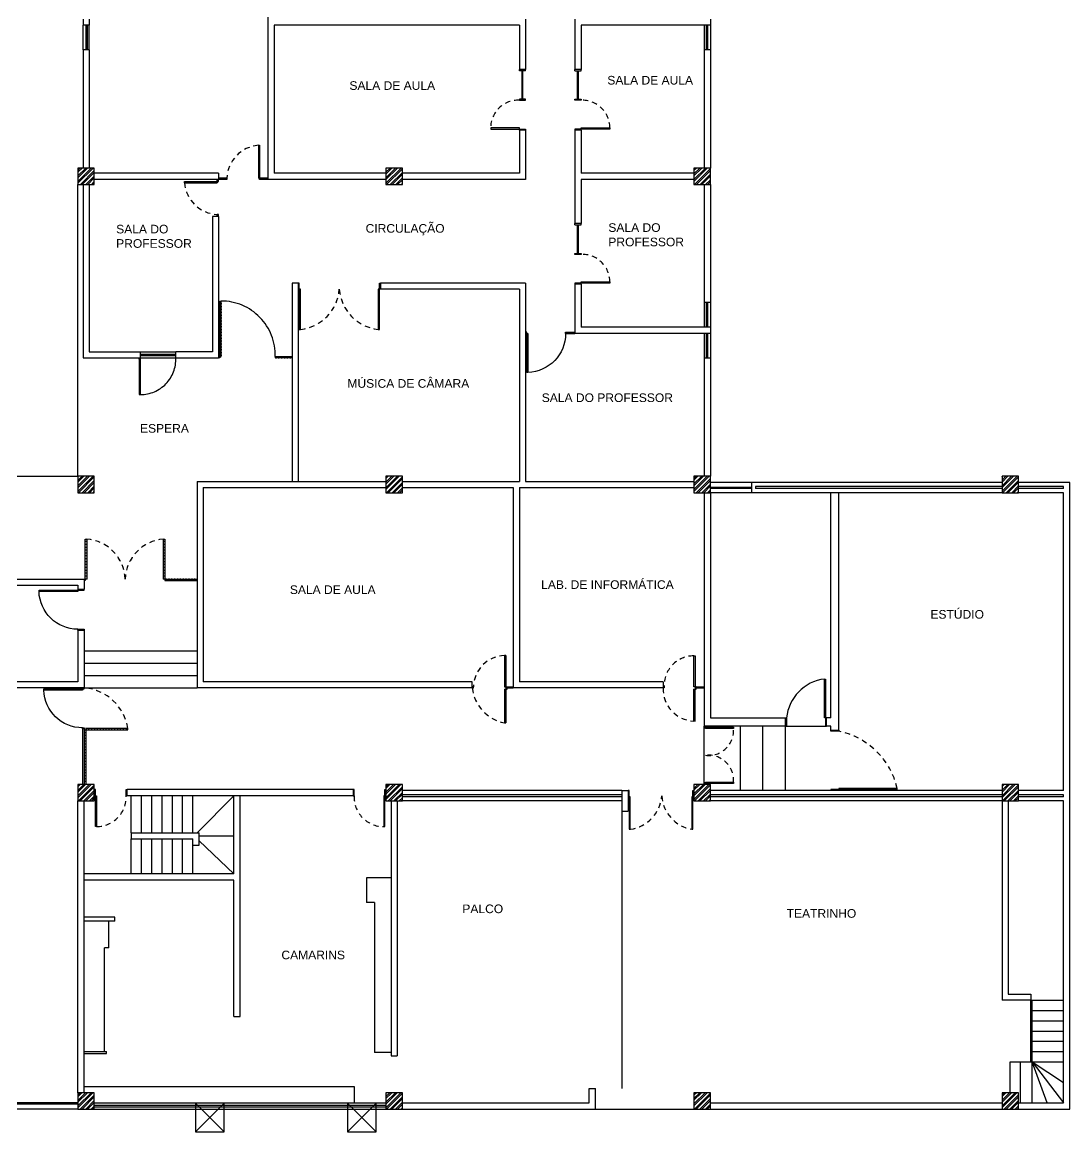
# Model space of a CAD drawing. Header units: millimetres. Extents: x 3165 to 3348, y 1853 to 2028.
# Drawn here: x 3282.9 to 3308.4, y 1913.12 to 1940.13 of the extents above; entities that cross this region are included whole.
import ezdxf

# ---------------------------------------------------------------- set-up
doc = ezdxf.new("R2010")
doc.units = ezdxf.units.MM
for name, pattern in [('ACAD_ISO04W100', [30, 24, -3, 0, -3]), ('DASHED', [19.05, 12.7, -6.35]), ('HIDDEN2', [4.7625, 3.175, -1.5875])]:
    doc.linetypes.add(name, pattern=pattern)
for name, color, linetype in [('Ar condicionado', 7, 'Continuous'), ('Bancada', 11, 'Continuous'), ('Divisória', 6, 'Continuous'), ('Em Vista', 7, 'Continuous'), ('Janela', 2, 'Continuous'), ('Linha de Piso', 7, 'Continuous'), ('Parede', 5, 'Continuous'), ('Pilar', 7, 'Continuous'), ('Porta', 2, 'Continuous'), ('Texto', 6, 'Continuous')]:
    doc.layers.add(name, color=color, linetype=linetype)
doc.styles.add('Arial', font='arial.ttf', dxfattribs={"height": 0.15})
pattern_1 = [(45, (582.78078, 645.80131), (-0.067351921, 0.067351921), []), (45, (582.82568, 645.80131), (-0.067351921, 0.067351921), [])]

# ---------------------------------------------------------------- blocks, each defined once
blk = doc.blocks.new('erh')
at = {"layer": 'Porta', "ltscale": 0.5}
for points in [[(2652.166, 1275.501), (2652.191, 1275.501), (2652.191, 1275.651), (2652.166, 1275.651)], [(2652.966, 1275.501), (2652.941, 1275.501), (2652.941, 1275.651), (2652.966, 1275.651)]]:
    blk.add_lwpolyline(points, dxfattribs=at)
blk.add_lwpolyline([(2652.941, 1275.501), (2652.911, 1275.501), (2652.911, 1274.751), (2652.941, 1274.751)], close=True, dxfattribs=at)
at = {"layer": 'Porta', "color": 252, "linetype": 'HIDDEN2', "ltscale": 0.04}
blk.add_arc((2652.911, 1275.471), 0.721, 177.6617, 270, dxfattribs=at)
blk = doc.blocks.new('A$C5FD44E30')
at = {"layer": 'Porta', "ltscale": 0.5}
blk.add_lwpolyline([(0.025, 0.035), (0.055, 0.035), (0.055, 0.981), (0.025, 0.981)], close=True, dxfattribs=at)
for points in [[(0, 0.035), (0.025, 0.035), (0.025, 0), (0, 0)], [(0.997, 0.035), (0.972, 0.035), (0.972, 0), (0.997, 0)]]:
    blk.add_lwpolyline(points, dxfattribs=at)
at = {"layer": 'Porta', "color": 252, "linetype": 'DASHED', "ltscale": 0.3}
blk.add_arc((0.025, 0.035), 0.947, 0, 88.1852, dxfattribs=at)
blk = doc.blocks.new('A$C3123344C')
at = {"layer": 'Porta', "ltscale": 0.5}
blk.add_lwpolyline([(0.025, 0.15), (0.055, 0.15), (0.055, 1.096), (0.025, 1.096)], close=True, dxfattribs=at)
for points in [[(0, 0.15), (0.025, 0.15), (0.025, 0), (0, 0)], [(0.997, 0.15), (0.972, 0.15), (0.972, 0), (0.997, 0)]]:
    blk.add_lwpolyline(points, dxfattribs=at)
at = {"layer": 'Porta', "color": 252, "linetype": 'DASHED', "ltscale": 0.3}
blk.add_arc((0.025, 0.15), 0.947, 0, 88.1852, dxfattribs=at)

msp = doc.modelspace()

# ---------------------------------------------------------------- hatches: boundary and pattern name
at = {"layer": 'Pilar', "linetype": 'HIDDEN2'}
h = msp.add_hatch(dxfattribs=at)
h.set_pattern_fill('ANSI32', color=256, scale=0.01)
h.set_pattern_definition(pattern_1)
h.paths.add_polyline_path([(3284.253, 1936.177), (3284.653, 1936.177), (3284.653, 1936.577), (3284.253, 1936.577)])
h = msp.add_hatch(dxfattribs=at)
h.set_pattern_fill('ANSI32', color=256, scale=0.01)
h.set_pattern_definition(pattern_1)
h.paths.add_polyline_path([(3291.753, 1936.177), (3292.153, 1936.177), (3292.153, 1936.577), (3291.753, 1936.577)])
h = msp.add_hatch(dxfattribs=at)
h.set_pattern_fill('ANSI32', color=256, scale=0.01)
h.set_pattern_definition(pattern_1)
h.paths.add_polyline_path([(3299.253, 1936.177), (3299.653, 1936.177), (3299.653, 1936.577), (3299.253, 1936.577)])
h = msp.add_hatch(dxfattribs=at)
h.set_pattern_fill('ANSI32', color=256, scale=0.01)
h.set_pattern_definition(pattern_1)
h.paths.add_polyline_path([(3284.253, 1928.677), (3284.653, 1928.677), (3284.653, 1929.077), (3284.253, 1929.077)])
h = msp.add_hatch(dxfattribs=at)
h.set_pattern_fill('ANSI32', color=256, scale=0.01)
h.set_pattern_definition(pattern_1)
h.paths.add_polyline_path([(3291.753, 1928.677), (3292.153, 1928.677), (3292.153, 1929.077), (3291.753, 1929.077)])
h = msp.add_hatch(dxfattribs=at)
h.set_pattern_fill('ANSI32', color=256, scale=0.01)
h.set_pattern_definition(pattern_1)
h.paths.add_polyline_path([(3299.253, 1928.677), (3299.653, 1928.677), (3299.653, 1929.077), (3299.253, 1929.077)])
h = msp.add_hatch(dxfattribs=at)
h.set_pattern_fill('ANSI32', color=256, scale=0.01)
h.set_pattern_definition(pattern_1)
h.paths.add_polyline_path([(3306.753, 1928.677), (3307.153, 1928.677), (3307.153, 1929.077), (3306.753, 1929.077)])
h = msp.add_hatch(dxfattribs=at)
h.set_pattern_fill('ANSI32', color=256, scale=0.01)
h.set_pattern_definition(pattern_1)
h.paths.add_polyline_path([(3284.253, 1921.177), (3284.653, 1921.177), (3284.653, 1921.577), (3284.253, 1921.577)])
h = msp.add_hatch(dxfattribs=at)
h.set_pattern_fill('ANSI32', color=256, scale=0.01)
h.set_pattern_definition(pattern_1)
h.paths.add_polyline_path([(3291.753, 1921.177), (3292.153, 1921.177), (3292.153, 1921.577), (3291.753, 1921.577)])
h = msp.add_hatch(dxfattribs=at)
h.set_pattern_fill('ANSI32', color=256, scale=0.01)
h.set_pattern_definition(pattern_1)
h.paths.add_polyline_path([(3299.253, 1921.177), (3299.653, 1921.177), (3299.653, 1921.577), (3299.253, 1921.577)])
h = msp.add_hatch(dxfattribs=at)
h.set_pattern_fill('ANSI32', color=256, scale=0.01)
h.set_pattern_definition(pattern_1)
h.paths.add_polyline_path([(3306.753, 1921.177), (3307.153, 1921.177), (3307.153, 1921.577), (3306.753, 1921.577)])
h = msp.add_hatch(dxfattribs=at)
h.set_pattern_fill('ANSI32', color=256, scale=0.01)
h.set_pattern_definition(pattern_1)
h.paths.add_polyline_path([(3284.253, 1913.677), (3284.653, 1913.677), (3284.653, 1914.077), (3284.253, 1914.077)])
h = msp.add_hatch(dxfattribs=at)
h.set_pattern_fill('ANSI32', color=256, scale=0.01)
h.set_pattern_definition(pattern_1)
h.paths.add_polyline_path([(3291.753, 1913.677), (3292.153, 1913.677), (3292.153, 1914.077), (3291.753, 1914.077)])
h = msp.add_hatch(dxfattribs=at)
h.set_pattern_fill('ANSI32', color=256, scale=0.01)
h.set_pattern_definition(pattern_1)
h.paths.add_polyline_path([(3299.253, 1913.677), (3299.653, 1913.677), (3299.653, 1914.077), (3299.253, 1914.077)])
h = msp.add_hatch(dxfattribs=at)
h.set_pattern_fill('ANSI32', color=256, scale=0.01)
h.set_pattern_definition(pattern_1)
h.paths.add_polyline_path([(3306.753, 1913.677), (3307.153, 1913.677), (3307.153, 1914.077), (3306.753, 1914.077)])

# ---------------------------------------------------------------- linework, layer by layer
at = {"layer": 'Ar condicionado'}
for p, q in [((3287.114, 1913.125), (3287.814, 1913.825)), ((3287.114, 1913.825), (3287.814, 1913.125)), ((3290.814, 1913.825), (3291.514, 1913.125)), ((3290.814, 1913.125), (3291.514, 1913.825))]:
    msp.add_line(p, q, dxfattribs=at)
for points in [[(3287.814, 1913.825), (3287.114, 1913.825), (3287.114, 1913.125), (3287.814, 1913.125)], [(3291.514, 1913.825), (3290.814, 1913.825), (3290.814, 1913.125), (3291.514, 1913.125)]]:
    msp.add_lwpolyline(points, close=True, dxfattribs=at)
at = {"layer": 'Bancada'}
for p, q in [((3291.878, 1919.302), (3291.278, 1919.302)), ((3291.278, 1919.302), (3291.278, 1918.702)), ((3291.478, 1918.702), (3291.278, 1918.702)), ((3291.478, 1918.702), (3291.478, 1915.056)), ((3291.878, 1915.056), (3291.478, 1915.056)), ((3284.403, 1914.227), (3290.978, 1914.227)), ((3290.978, 1914.227), (3290.978, 1913.827))]:
    msp.add_line(p, q, dxfattribs=at)
at = {"layer": 'Divisória', "color": 7}
for p, q in [((3295.003, 1938.947), (3295.003, 1938.977)), ((3295.153, 1938.947), (3295.003, 1938.947)), ((3295.153, 1938.947), (3295.153, 1938.977)), ((3296.353, 1938.947), (3296.353, 1938.977)), ((3296.353, 1938.947), (3296.503, 1938.947)), ((3296.503, 1938.947), (3296.503, 1938.977)), ((3295.153, 1938.252), (3295.003, 1938.252)), ((3296.353, 1938.252), (3296.503, 1938.252)), ((3296.353, 1935.197), (3296.353, 1935.227)), ((3296.503, 1935.197), (3296.503, 1935.227)), ((3296.353, 1935.197), (3296.503, 1935.197)), ((3296.353, 1934.502), (3296.503, 1934.502)), ((3296.153, 1932.587), (3296.353, 1932.587)), ((3296.153, 1932.587), (3296.153, 1932.552)), ((3296.153, 1932.552), (3296.353, 1932.552))]:
    msp.add_line(p, q, dxfattribs=at)
at = {"layer": 'Divisória', "color": 6}
for p, q in [((3287.878, 1936.332), (3287.678, 1936.332)), ((3287.878, 1936.332), (3287.878, 1936.302)), ((3288.878, 1936.332), (3288.678, 1936.332)), ((3287.648, 1936.25), (3287.648, 1936.302)), ((3287.878, 1936.302), (3287.678, 1936.302)), ((3287.678, 1936.25), (3287.678, 1936.302)), ((3288.878, 1936.302), (3288.678, 1936.302)), ((3287.678, 1935.45), (3287.648, 1935.45)), ((3287.648, 1935.402), (3287.648, 1935.449)), ((3287.678, 1935.402), (3287.678, 1935.45))]:
    msp.add_line(p, q, dxfattribs=at)
at = {"layer": 'Divisória'}
for p, q in [((3288.678, 1936.302), (3288.678, 1936.332)), ((3287.648, 1936.25), (3287.678, 1936.25)), ((3299.303, 1923.957), (3299.503, 1923.957)), ((3299.303, 1923.927), (3299.303, 1923.957)), ((3299.303, 1923.927), (3299.503, 1923.927)), ((3284.403, 1922.93), (3284.368, 1922.93)), ((3284.368, 1922.93), (3284.368, 1921.577)), ((3284.403, 1922.93), (3284.403, 1921.577))]:
    msp.add_line(p, q, dxfattribs=at)
at = {"layer": 'Divisória', "linetype": 'HIDDEN2'}
for p, q in [((3287.708, 1931.992), (3287.678, 1931.992)), ((3287.708, 1931.992), (3287.708, 1931.957)), ((3289.058, 1931.992), (3289.058, 1931.957)), ((3287.708, 1931.957), (3287.678, 1931.957)), ((3294.703, 1923.957), (3294.853, 1923.957)), ((3294.703, 1923.927), (3294.703, 1923.957)), ((3294.703, 1923.927), (3294.853, 1923.927)), ((3299.278, 1923.122), (3299.243, 1923.122))]:
    msp.add_line(p, q, dxfattribs=at)
at = {"layer": 'Divisória', "color": 6, "linetype": 'HIDDEN2'}
for p, q in [((3289.058, 1931.992), (3289.468, 1931.992)), ((3289.468, 1931.957), (3289.058, 1931.957)), ((3286.403, 1926.577), (3287.153, 1926.577)), ((3286.403, 1926.542), (3287.153, 1926.542)), ((3284.418, 1921.577), (3284.418, 1922.907)), ((3284.418, 1922.907), (3284.453, 1922.907))]:
    msp.add_line(p, q, dxfattribs=at)
at = {"layer": 'Divisória', "color": 7, "ltscale": 0.5}
for points in [[(3295.003, 1938.252), (3295.003, 1938.227), (3295.153, 1938.227), (3295.153, 1938.252)], [(3296.503, 1938.252), (3296.503, 1938.227), (3296.353, 1938.227), (3296.353, 1938.252)], [(3296.503, 1934.502), (3296.503, 1934.477), (3296.353, 1934.477), (3296.353, 1934.502)]]:
    msp.add_lwpolyline(points, dxfattribs=at)
at = {"layer": 'Em Vista'}
for p, q in [((3284.378, 1939.452), (3284.378, 1940.052)), ((3284.528, 1939.452), (3284.528, 1940.052)), ((3299.503, 1940.052), (3299.503, 1939.452)), ((3299.653, 1940.052), (3299.653, 1939.452)), ((3284.253, 1929.077), (3284.253, 1936.177)), ((3287.754, 1933.272), (3287.698, 1933.272)), ((3287.754, 1933.202), (3287.698, 1933.202)), ((3287.754, 1933.132), (3287.698, 1933.132)), ((3299.503, 1933.302), (3299.503, 1932.702)), ((3299.653, 1933.302), (3299.653, 1932.702)), ((3287.754, 1933.062), (3287.698, 1933.062)), ((3287.754, 1932.992), (3287.698, 1932.992)), ((3287.754, 1932.922), (3287.698, 1932.922)), ((3287.754, 1932.852), (3287.698, 1932.852)), ((3287.754, 1932.782), (3287.698, 1932.782)), ((3287.754, 1932.712), (3287.698, 1932.712)), ((3287.754, 1932.642), (3287.698, 1932.642)), ((3287.754, 1932.572), (3287.698, 1932.572)), ((3299.503, 1932.552), (3299.503, 1931.952)), ((3299.653, 1932.552), (3299.653, 1931.952)), ((3287.754, 1932.502), (3287.698, 1932.502)), ((3287.754, 1932.432), (3287.698, 1932.432)), ((3287.754, 1932.362), (3287.698, 1932.362)), ((3287.754, 1932.292), (3287.698, 1932.292)), ((3287.754, 1932.222), (3287.698, 1932.222)), ((3287.754, 1932.152), (3287.698, 1932.152)), ((3287.754, 1932.082), (3287.698, 1932.082)), ((3287.754, 1932.012), (3287.698, 1932.012)), ((3289.078, 1931.946), (3289.078, 1932.002)), ((3289.148, 1931.946), (3289.148, 1932.002)), ((3289.218, 1931.946), (3289.218, 1932.002)), ((3289.288, 1931.946), (3289.288, 1932.002)), ((3289.358, 1931.946), (3289.358, 1932.002)), ((3289.428, 1931.946), (3289.428, 1932.002)), ((3285.789, 1931.857), (3285.733, 1931.857)), ((3285.789, 1931.787), (3285.733, 1931.787)), ((3285.789, 1931.717), (3285.733, 1931.717)), ((3285.789, 1931.647), (3285.733, 1931.647)), ((3285.789, 1931.577), (3285.733, 1931.577)), ((3285.789, 1931.507), (3285.733, 1931.507)), ((3285.789, 1931.437), (3285.733, 1931.437)), ((3285.789, 1931.367), (3285.733, 1931.367)), ((3285.789, 1931.297), (3285.733, 1931.297)), ((3285.789, 1931.227), (3285.733, 1931.227)), ((3285.789, 1931.157), (3285.733, 1931.157)), ((3285.789, 1931.087), (3285.733, 1931.087)), ((3300.653, 1928.927), (3299.653, 1928.927)), ((3300.653, 1928.677), (3299.653, 1928.677)), ((3284.479, 1927.487), (3284.423, 1927.487)), ((3284.479, 1927.417), (3284.423, 1927.417)), ((3286.384, 1927.487), (3286.328, 1927.487)), ((3286.384, 1927.417), (3286.328, 1927.417)), ((3284.479, 1927.347), (3284.423, 1927.347)), ((3284.479, 1927.277), (3284.423, 1927.277)), ((3284.479, 1927.207), (3284.423, 1927.207)), ((3284.479, 1927.137), (3284.423, 1927.137)), ((3286.384, 1927.347), (3286.328, 1927.347)), ((3286.384, 1927.277), (3286.328, 1927.277)), ((3286.384, 1927.207), (3286.328, 1927.207)), ((3286.384, 1927.137), (3286.328, 1927.137)), ((3284.479, 1927.067), (3284.423, 1927.067)), ((3284.479, 1926.997), (3284.423, 1926.997)), ((3284.479, 1926.927), (3284.423, 1926.927)), ((3284.479, 1926.857), (3284.423, 1926.857)), ((3286.384, 1927.067), (3286.328, 1927.067)), ((3286.384, 1926.997), (3286.328, 1926.997)), ((3286.384, 1926.927), (3286.328, 1926.927)), ((3286.384, 1926.857), (3286.328, 1926.857)), ((3284.479, 1926.787), (3284.423, 1926.787)), ((3284.479, 1926.717), (3284.423, 1926.717)), ((3284.479, 1926.647), (3284.423, 1926.647)), ((3286.384, 1926.787), (3286.328, 1926.787)), ((3286.384, 1926.717), (3286.328, 1926.717)), ((3286.384, 1926.647), (3286.328, 1926.647)), ((3286.403, 1926.532), (3286.403, 1926.587)), ((3286.473, 1926.532), (3286.473, 1926.587)), ((3286.543, 1926.532), (3286.543, 1926.587)), ((3286.613, 1926.532), (3286.613, 1926.587)), ((3286.683, 1926.532), (3286.683, 1926.587)), ((3286.753, 1926.532), (3286.753, 1926.587)), ((3286.823, 1926.532), (3286.823, 1926.587)), ((3286.893, 1926.532), (3286.893, 1926.587)), ((3286.963, 1926.532), (3286.963, 1926.587)), ((3287.033, 1926.532), (3287.033, 1926.587)), ((3287.103, 1926.532), (3287.103, 1926.587)), ((3284.479, 1926.577), (3284.423, 1926.577)), ((3286.384, 1926.577), (3286.328, 1926.577)), ((3294.628, 1923.827), (3294.683, 1923.827)), ((3294.628, 1923.757), (3294.683, 1923.757)), ((3294.628, 1923.687), (3294.683, 1923.687)), ((3294.628, 1923.617), (3294.683, 1923.617)), ((3299.233, 1923.827), (3299.288, 1923.827)), ((3299.233, 1923.757), (3299.288, 1923.757)), ((3299.233, 1923.687), (3299.288, 1923.687)), ((3299.233, 1923.617), (3299.288, 1923.617)), ((3294.628, 1923.547), (3294.683, 1923.547)), ((3294.628, 1923.477), (3294.683, 1923.477)), ((3294.628, 1923.407), (3294.683, 1923.407)), ((3299.233, 1923.547), (3299.288, 1923.547)), ((3299.233, 1923.477), (3299.288, 1923.477)), ((3299.233, 1923.407), (3299.288, 1923.407)), ((3294.628, 1923.337), (3294.683, 1923.337)), ((3294.628, 1923.267), (3294.683, 1923.267)), ((3294.628, 1923.197), (3294.683, 1923.197)), ((3294.628, 1923.127), (3294.683, 1923.127)), ((3299.233, 1923.337), (3299.288, 1923.337)), ((3299.233, 1923.267), (3299.288, 1923.267)), ((3299.233, 1923.197), (3299.288, 1923.197)), ((3299.233, 1923.127), (3299.288, 1923.127)), ((3284.464, 1922.837), (3284.408, 1922.837)), ((3284.453, 1922.897), (3284.453, 1922.952)), ((3284.523, 1922.897), (3284.523, 1922.952)), ((3284.593, 1922.897), (3284.593, 1922.952)), ((3284.663, 1922.897), (3284.663, 1922.952)), ((3284.733, 1922.897), (3284.733, 1922.952)), ((3284.803, 1922.897), (3284.803, 1922.952)), ((3284.873, 1922.897), (3284.873, 1922.952)), ((3284.943, 1922.897), (3284.943, 1922.952)), ((3285.013, 1922.897), (3285.013, 1922.952)), ((3285.083, 1922.897), (3285.083, 1922.952)), ((3285.153, 1922.897), (3285.153, 1922.952)), ((3285.223, 1922.897), (3285.223, 1922.952)), ((3285.293, 1922.897), (3285.293, 1922.952)), ((3285.363, 1922.897), (3285.363, 1922.952)), ((3285.433, 1922.897), (3285.433, 1922.952)), ((3284.464, 1922.767), (3284.408, 1922.767)), ((3284.464, 1922.697), (3284.408, 1922.697)), ((3284.464, 1922.627), (3284.408, 1922.627)), ((3284.464, 1922.557), (3284.408, 1922.557)), ((3284.464, 1922.487), (3284.408, 1922.487)), ((3284.464, 1922.417), (3284.408, 1922.417)), ((3284.464, 1922.347), (3284.408, 1922.347)), ((3284.464, 1922.277), (3284.408, 1922.277)), ((3284.464, 1922.207), (3284.408, 1922.207)), ((3284.464, 1922.137), (3284.408, 1922.137)), ((3284.464, 1922.067), (3284.408, 1922.067)), ((3284.464, 1921.997), (3284.408, 1921.997)), ((3284.464, 1921.927), (3284.408, 1921.927)), ((3284.464, 1921.857), (3284.408, 1921.857)), ((3284.464, 1921.787), (3284.408, 1921.787)), ((3284.464, 1921.717), (3284.408, 1921.717)), ((3284.464, 1921.647), (3284.408, 1921.647)), ((3285.153, 1918.352), (3284.403, 1918.352)), ((3285.153, 1918.252), (3284.403, 1918.252)), ((3285.003, 1917.602), (3285.003, 1918.252)), ((3285.153, 1918.252), (3285.153, 1918.352)), ((3285.003, 1917.602), (3284.903, 1917.602)), ((3284.903, 1915.077), (3284.903, 1917.602)), ((3284.403, 1915.077), (3284.953, 1915.077)), ((3284.403, 1915.027), (3284.953, 1915.027)), ((3284.953, 1915.027), (3284.953, 1915.077)), ((3284.253, 1913.677), (3277.153, 1913.677))]:
    msp.add_line(p, q, dxfattribs=at)
at = {"layer": 'Em Vista', "ltscale": 0.1}
msp.add_line((3307.453, 1914.827), (3307.453, 1916.327), dxfattribs=at)
at = {"layer": 'Janela'}
for p, q in [((3284.453, 1939.452), (3284.453, 1940.052)), ((3284.483, 1939.452), (3284.483, 1940.052)), ((3299.548, 1940.052), (3299.548, 1939.452)), ((3299.578, 1940.052), (3299.578, 1939.452)), ((3295.068, 1938.252), (3295.068, 1938.947)), ((3295.088, 1938.947), (3295.068, 1938.947)), ((3295.088, 1938.252), (3295.088, 1938.947)), ((3296.418, 1938.252), (3296.418, 1938.947)), ((3296.418, 1938.947), (3296.438, 1938.947)), ((3296.438, 1938.252), (3296.438, 1938.947)), ((3296.418, 1934.502), (3296.418, 1935.197)), ((3296.418, 1935.197), (3296.438, 1935.197)), ((3296.438, 1934.502), (3296.438, 1935.197)), ((3299.548, 1933.302), (3299.548, 1932.702)), ((3299.578, 1933.302), (3299.578, 1932.702)), ((3296.153, 1932.569), (3296.353, 1932.569)), ((3299.548, 1932.552), (3299.548, 1931.952)), ((3299.578, 1932.552), (3299.578, 1931.952)), ((3285.778, 1932.047), (3286.638, 1932.047)), ((3285.778, 1932.017), (3286.638, 1932.017)), ((3300.653, 1928.807), (3299.653, 1928.807)), ((3300.653, 1928.777), (3299.653, 1928.777)), ((3284.253, 1913.827), (3277.153, 1913.827)), ((3284.253, 1913.797), (3277.153, 1913.797))]:
    msp.add_line(p, q, dxfattribs=at)
at = {"layer": 'Linha de Piso'}
for p, q in [((3269.653, 1929.077), (3284.253, 1929.077)), ((3284.403, 1924.827), (3287.153, 1924.827)), ((3284.403, 1924.527), (3287.153, 1924.527)), ((3284.403, 1924.227), (3287.153, 1924.227)), ((3284.403, 1923.927), (3287.153, 1923.927)), ((3299.503, 1921.577), (3299.503, 1922.997)), ((3300.383, 1921.427), (3300.383, 1922.997)), ((3300.933, 1921.427), (3300.933, 1922.997)), ((3301.483, 1921.427), (3301.483, 1922.997)), ((3301.483, 1922.997), (3302.483, 1922.997)), ((3285.553, 1920.402), (3285.553, 1921.302)), ((3285.803, 1920.402), (3285.803, 1921.302)), ((3286.053, 1920.402), (3286.053, 1921.302)), ((3286.303, 1920.402), (3286.303, 1921.302)), ((3286.553, 1920.402), (3286.553, 1921.302)), ((3286.803, 1920.402), (3286.803, 1921.302)), ((3287.053, 1920.402), (3287.053, 1921.302)), ((3287.153, 1920.402), (3288.053, 1921.302)), ((3297.498, 1920.927), (3297.498, 1914.177)), ((3285.553, 1919.402), (3285.553, 1920.252)), ((3285.803, 1919.402), (3285.803, 1920.252)), ((3286.053, 1919.402), (3286.053, 1920.252)), ((3286.303, 1919.402), (3286.303, 1920.252)), ((3286.553, 1919.402), (3286.553, 1920.252)), ((3286.803, 1919.402), (3286.803, 1920.252)), ((3287.053, 1919.402), (3287.053, 1920.252)), ((3287.203, 1920.327), (3288.053, 1920.327)), ((3287.203, 1920.207), (3288.053, 1919.402)), ((3296.853, 1913.677), (3299.253, 1913.677))]:
    msp.add_line(p, q, dxfattribs=at)
at = {"layer": 'Linha de Piso', "ltscale": 0.1}
for p, q in [((3307.453, 1916.327), (3308.253, 1916.327)), ((3307.483, 1913.827), (3307.483, 1916.327)), ((3307.483, 1916.077), (3308.253, 1916.077)), ((3307.483, 1915.827), (3308.253, 1915.827)), ((3307.483, 1915.577), (3308.253, 1915.577)), ((3307.483, 1915.327), (3308.253, 1915.327)), ((3307.483, 1915.077), (3308.253, 1915.077)), ((3306.953, 1914.827), (3308.253, 1914.827)), ((3306.953, 1914.077), (3306.953, 1914.827)), ((3307.203, 1913.827), (3307.203, 1914.827)), ((3307.483, 1914.827), (3308.253, 1914.327)), ((3307.483, 1914.827), (3308.253, 1913.827)), ((3307.853, 1913.827), (3307.483, 1914.827))]:
    msp.add_line(p, q, dxfattribs=at)
at = {"layer": 'Parede'}
for p, q in [((3288.878, 1944.077), (3288.878, 1936.302)), ((3284.378, 1940.202), (3284.378, 1940.052)), ((3295.153, 1940.202), (3295.153, 1938.977)), ((3296.353, 1940.202), (3296.353, 1938.977)), ((3299.653, 1940.202), (3299.653, 1940.052)), ((3289.028, 1940.052), (3289.028, 1936.452)), ((3295.003, 1940.052), (3289.028, 1940.052)), ((3295.003, 1940.052), (3295.003, 1938.977)), ((3296.353, 1940.052), (3296.353, 1938.977)), ((3299.653, 1940.052), (3296.503, 1940.052)), ((3296.503, 1940.052), (3296.503, 1938.977)), ((3296.503, 1940.052), (3296.503, 1938.977)), ((3284.528, 1939.452), (3284.378, 1939.452)), ((3284.378, 1939.452), (3284.378, 1936.577)), ((3284.528, 1939.452), (3284.528, 1936.577)), ((3299.503, 1939.452), (3299.503, 1936.577)), ((3299.653, 1939.452), (3299.503, 1939.452)), ((3299.653, 1939.452), (3299.653, 1936.577)), ((3295.153, 1938.977), (3295.003, 1938.977)), ((3296.503, 1938.977), (3296.353, 1938.977)), ((3295.153, 1937.502), (3295.003, 1937.502)), ((3295.003, 1937.502), (3295.003, 1936.452)), ((3295.153, 1937.502), (3295.153, 1936.389)), ((3296.503, 1937.502), (3296.353, 1937.502)), ((3296.353, 1937.502), (3296.353, 1936.577)), ((3296.353, 1937.502), (3296.353, 1935.227)), ((3296.503, 1937.502), (3296.503, 1936.452)), ((3296.503, 1937.502), (3296.503, 1936.577)), ((3287.678, 1936.452), (3284.653, 1936.452)), ((3287.678, 1936.452), (3287.678, 1936.302)), ((3291.753, 1936.452), (3289.028, 1936.452)), ((3295.003, 1936.452), (3292.153, 1936.452)), ((3295.003, 1936.539), (3295.003, 1936.452)), ((3295.153, 1936.389), (3295.153, 1936.302)), ((3299.253, 1936.452), (3296.503, 1936.452)), ((3284.378, 1936.177), (3284.378, 1931.957)), ((3284.528, 1936.177), (3284.528, 1932.107)), ((3287.678, 1936.302), (3284.653, 1936.302)), ((3291.753, 1936.302), (3288.878, 1936.302)), ((3295.153, 1936.302), (3292.153, 1936.302)), ((3299.253, 1936.302), (3296.503, 1936.302)), ((3296.503, 1936.302), (3296.503, 1935.227)), ((3296.503, 1936.302), (3296.503, 1935.227)), ((3299.503, 1936.177), (3299.503, 1933.302)), ((3299.653, 1936.177), (3299.653, 1933.302)), ((3287.528, 1935.402), (3287.528, 1932.107)), ((3287.678, 1935.402), (3287.528, 1935.402)), ((3287.678, 1935.402), (3287.678, 1931.957)), ((3296.503, 1935.227), (3296.353, 1935.227)), ((3289.618, 1933.777), (3289.468, 1933.777)), ((3289.468, 1933.777), (3289.468, 1928.952)), ((3289.618, 1933.777), (3289.618, 1928.952)), ((3291.618, 1933.777), (3291.618, 1933.627)), ((3295.153, 1933.777), (3291.618, 1933.777)), ((3295.003, 1933.627), (3291.618, 1933.627)), ((3295.153, 1933.777), (3295.003, 1933.777)), ((3295.003, 1933.627), (3295.003, 1928.952)), ((3295.153, 1933.777), (3295.153, 1928.952)), ((3296.353, 1933.752), (3296.353, 1932.552)), ((3296.503, 1933.752), (3296.353, 1933.752)), ((3296.503, 1933.752), (3296.503, 1932.702)), ((3299.653, 1933.302), (3299.503, 1933.302)), ((3299.653, 1932.552), (3296.353, 1932.552)), ((3299.653, 1932.702), (3296.503, 1932.702)), ((3299.653, 1932.702), (3296.503, 1932.702)), ((3299.653, 1932.702), (3299.653, 1932.552)), ((3284.528, 1932.107), (3285.778, 1932.107)), ((3285.778, 1931.957), (3285.778, 1932.107)), ((3287.528, 1932.107), (3286.638, 1932.107)), ((3286.638, 1931.957), (3286.638, 1932.107)), ((3284.378, 1931.957), (3285.778, 1931.957)), ((3286.638, 1931.957), (3287.678, 1931.957)), ((3299.653, 1931.952), (3299.503, 1931.952)), ((3299.503, 1931.952), (3299.503, 1929.077)), ((3299.653, 1931.952), (3299.653, 1929.077)), ((3287.153, 1928.952), (3287.153, 1923.927)), ((3287.153, 1928.952), (3291.753, 1928.952)), ((3287.303, 1928.802), (3287.303, 1924.077)), ((3287.303, 1928.802), (3291.753, 1928.802)), ((3292.153, 1928.952), (3295.003, 1928.952)), ((3292.153, 1928.802), (3294.853, 1928.802)), ((3294.853, 1928.802), (3294.853, 1924.077)), ((3295.003, 1928.802), (3299.253, 1928.802)), ((3295.003, 1928.802), (3295.003, 1924.077)), ((3295.153, 1928.952), (3299.253, 1928.952)), ((3300.653, 1928.927), (3300.653, 1928.677)), ((3306.753, 1928.927), (3300.653, 1928.927)), ((3300.753, 1928.827), (3300.753, 1928.777)), ((3306.753, 1928.827), (3300.753, 1928.827)), ((3306.753, 1928.777), (3300.753, 1928.777)), ((3308.403, 1928.927), (3307.153, 1928.927)), ((3308.253, 1928.827), (3307.153, 1928.827)), ((3308.253, 1928.777), (3307.153, 1928.777)), ((3308.253, 1928.777), (3308.253, 1928.827)), ((3308.403, 1913.677), (3308.403, 1928.927)), ((3299.503, 1928.677), (3299.503, 1922.997)), ((3299.653, 1928.677), (3299.653, 1923.197)), ((3306.753, 1928.677), (3300.653, 1928.677)), ((3302.583, 1923.197), (3302.583, 1928.677)), ((3302.783, 1922.897), (3302.783, 1928.677)), ((3308.253, 1928.677), (3307.153, 1928.677)), ((3308.253, 1921.427), (3308.253, 1928.677)), ((3276.753, 1926.577), (3284.403, 1926.577)), ((3276.903, 1926.427), (3284.253, 1926.427)), ((3284.253, 1926.427), (3284.253, 1926.327)), ((3284.403, 1926.577), (3284.403, 1926.327)), ((3284.253, 1925.33), (3284.253, 1924.077)), ((3284.403, 1925.33), (3284.403, 1923.927)), ((3284.253, 1924.077), (3276.903, 1924.077)), ((3284.403, 1923.927), (3276.903, 1923.927)), ((3293.853, 1923.927), (3287.153, 1923.927)), ((3293.853, 1924.077), (3287.303, 1924.077)), ((3298.503, 1923.927), (3294.853, 1923.927)), ((3298.503, 1924.077), (3295.003, 1924.077)), ((3298.503, 1924.077), (3298.503, 1923.927)), ((3299.653, 1923.197), (3301.483, 1923.197)), ((3301.483, 1922.997), (3301.483, 1923.197)), ((3302.583, 1923.197), (3302.483, 1923.197)), ((3302.483, 1922.997), (3302.483, 1923.197)), ((3299.653, 1922.997), (3299.503, 1922.997)), ((3301.483, 1922.997), (3299.653, 1922.997)), ((3302.583, 1922.997), (3302.483, 1922.997)), ((3302.583, 1922.897), (3302.583, 1922.997)), ((3302.583, 1922.897), (3302.783, 1922.897)), ((3290.953, 1921.452), (3285.453, 1921.452)), ((3290.953, 1921.302), (3285.453, 1921.302)), ((3288.053, 1919.402), (3288.053, 1921.302)), ((3288.203, 1915.927), (3288.203, 1921.302)), ((3297.498, 1921.427), (3292.153, 1921.427)), ((3297.498, 1921.327), (3292.153, 1921.327)), ((3297.498, 1921.277), (3292.153, 1921.277)), ((3297.498, 1921.427), (3297.498, 1920.927)), ((3297.498, 1921.427), (3297.648, 1921.427)), ((3297.648, 1921.427), (3297.648, 1920.927)), ((3306.753, 1921.427), (3299.653, 1921.427)), ((3306.753, 1921.327), (3299.653, 1921.327)), ((3306.753, 1921.277), (3299.653, 1921.277)), ((3308.253, 1921.427), (3307.153, 1921.427)), ((3308.253, 1921.327), (3307.153, 1921.327)), ((3308.253, 1921.277), (3307.153, 1921.277)), ((3308.253, 1921.277), (3308.253, 1921.327)), ((3308.253, 1921.277), (3308.253, 1921.327)), ((3284.253, 1914.077), (3284.253, 1921.177)), ((3284.403, 1914.077), (3284.403, 1921.177)), ((3291.878, 1921.177), (3291.878, 1914.977)), ((3292.028, 1921.177), (3292.028, 1914.977)), ((3297.498, 1921.177), (3292.153, 1921.177)), ((3297.498, 1920.927), (3297.648, 1920.927)), ((3306.753, 1921.177), (3299.653, 1921.177)), ((3306.753, 1921.177), (3306.753, 1916.327)), ((3306.903, 1921.177), (3306.903, 1916.477)), ((3308.253, 1921.177), (3307.153, 1921.177)), ((3308.253, 1913.827), (3308.253, 1921.177)), ((3285.553, 1920.402), (3287.203, 1920.402)), ((3285.553, 1920.402), (3285.553, 1920.252)), ((3287.203, 1920.102), (3287.203, 1920.402)), ((3285.553, 1920.252), (3287.053, 1920.252)), ((3287.053, 1920.102), (3287.053, 1920.252)), ((3287.053, 1920.102), (3287.203, 1920.102)), ((3288.053, 1919.402), (3284.403, 1919.402)), ((3288.053, 1919.252), (3284.403, 1919.252)), ((3288.053, 1915.927), (3288.053, 1919.252)), ((3307.453, 1916.327), (3306.753, 1916.327)), ((3306.903, 1916.477), (3307.453, 1916.477)), ((3307.453, 1916.477), (3307.453, 1916.327)), ((3288.053, 1915.927), (3288.203, 1915.927)), ((3291.878, 1914.977), (3292.028, 1914.977)), ((3296.703, 1914.177), (3296.853, 1914.177)), ((3296.703, 1913.827), (3296.703, 1914.177)), ((3296.853, 1913.677), (3296.853, 1914.177)), ((3284.653, 1913.827), (3291.753, 1913.827)), ((3284.653, 1913.772), (3291.753, 1913.772)), ((3284.653, 1913.732), (3291.753, 1913.732)), ((3284.653, 1913.677), (3291.753, 1913.677)), ((3292.153, 1913.827), (3296.703, 1913.827)), ((3292.153, 1913.677), (3296.853, 1913.677)), ((3299.653, 1913.827), (3306.753, 1913.827)), ((3299.653, 1913.677), (3306.753, 1913.677)), ((3307.153, 1913.827), (3308.253, 1913.827)), ((3307.153, 1913.677), (3308.403, 1913.677))]:
    msp.add_line(p, q, dxfattribs=at)
at = {"layer": 'Parede', "linetype": 'Continuous'}
for p, q in [((3284.528, 1940.202), (3284.528, 1940.052)), ((3284.528, 1940.052), (3284.378, 1940.052)), ((3284.253, 1926.327), (3284.403, 1926.327)), ((3284.253, 1925.33), (3284.403, 1925.33)), ((3293.853, 1923.927), (3293.853, 1924.077)), ((3294.853, 1924.077), (3294.853, 1923.927))]:
    msp.add_line(p, q, dxfattribs=at)
at = {"layer": 'Parede', "color": 7}
for p, q in [((3285.778, 1932.107), (3286.638, 1932.107)), ((3285.778, 1931.957), (3286.638, 1931.957))]:
    msp.add_line(p, q, dxfattribs=at)
at = {"layer": 'Parede'}
for points in [[(3284.253, 1936.177), (3284.653, 1936.177), (3284.653, 1936.577), (3284.253, 1936.577)], [(3291.753, 1936.177), (3292.153, 1936.177), (3292.153, 1936.577), (3291.753, 1936.577)], [(3299.253, 1936.177), (3299.653, 1936.177), (3299.653, 1936.577), (3299.253, 1936.577)], [(3284.253, 1928.677), (3284.653, 1928.677), (3284.653, 1929.077), (3284.253, 1929.077)], [(3291.753, 1928.677), (3292.153, 1928.677), (3292.153, 1929.077), (3291.753, 1929.077)], [(3299.253, 1928.677), (3299.653, 1928.677), (3299.653, 1929.077), (3299.253, 1929.077)], [(3306.753, 1928.677), (3307.153, 1928.677), (3307.153, 1929.077), (3306.753, 1929.077)], [(3284.253, 1921.177), (3284.653, 1921.177), (3284.653, 1921.577), (3284.253, 1921.577)], [(3291.753, 1921.177), (3292.153, 1921.177), (3292.153, 1921.577), (3291.753, 1921.577)], [(3299.253, 1921.177), (3299.653, 1921.177), (3299.653, 1921.577), (3299.253, 1921.577)], [(3306.753, 1921.177), (3307.153, 1921.177), (3307.153, 1921.577), (3306.753, 1921.577)], [(3284.253, 1913.677), (3284.653, 1913.677), (3284.653, 1914.077), (3284.253, 1914.077)], [(3291.753, 1913.677), (3292.153, 1913.677), (3292.153, 1914.077), (3291.753, 1914.077)], [(3299.253, 1913.677), (3299.653, 1913.677), (3299.653, 1914.077), (3299.253, 1914.077)], [(3306.753, 1913.677), (3307.153, 1913.677), (3307.153, 1914.077), (3306.753, 1914.077)]]:
    msp.add_lwpolyline(points, close=True, dxfattribs=at)
for points in [[(3285.453, 1921.302), (3285.453, 1921.452)], [(3290.953, 1921.452), (3290.953, 1921.302)]]:
    msp.add_lwpolyline(points, dxfattribs=at)
at = {"layer": 'Porta'}
for p, q in [((3288.648, 1937.132), (3288.678, 1937.132)), ((3288.648, 1937.132), (3288.648, 1936.332)), ((3288.678, 1937.132), (3288.678, 1936.332)), ((3288.678, 1936.332), (3288.648, 1936.332)), ((3286.848, 1936.22), (3286.848, 1936.25)), ((3286.848, 1936.25), (3287.648, 1936.25)), ((3286.848, 1936.22), (3287.648, 1936.22)), ((3287.648, 1936.25), (3287.648, 1936.22)), ((3289.643, 1933.627), (3289.643, 1932.652)), ((3289.673, 1933.627), (3289.643, 1933.627)), ((3289.673, 1932.652), (3289.673, 1933.627)), ((3291.563, 1933.627), (3291.563, 1932.652)), ((3291.593, 1933.627), (3291.563, 1933.627)), ((3291.593, 1932.652), (3291.593, 1933.627)), ((3289.643, 1932.652), (3289.673, 1932.652)), ((3291.563, 1932.652), (3291.593, 1932.652)), ((3299.533, 1922.972), (3300.218, 1922.972)), ((3299.533, 1922.942), (3299.533, 1922.972)), ((3300.218, 1922.942), (3299.533, 1922.942)), ((3300.218, 1922.972), (3300.218, 1922.942)), ((3302.283, 1922.997), (3302.483, 1922.997)), ((3299.533, 1921.632), (3300.218, 1921.632)), ((3299.533, 1921.602), (3299.533, 1921.632)), ((3300.218, 1921.602), (3299.533, 1921.602)), ((3300.218, 1921.632), (3300.218, 1921.602)), ((3304.203, 1921.482), (3302.783, 1921.482)), ((3302.783, 1921.482), (3302.783, 1921.452)), ((3304.203, 1921.452), (3304.203, 1921.482)), ((3297.673, 1921.277), (3297.673, 1920.487)), ((3297.703, 1921.277), (3297.673, 1921.277)), ((3297.703, 1920.487), (3297.703, 1921.277)), ((3299.198, 1921.277), (3299.198, 1920.487)), ((3299.228, 1921.277), (3299.198, 1921.277)), ((3299.228, 1920.487), (3299.228, 1921.277)), ((3302.783, 1921.452), (3304.203, 1921.452)), ((3297.673, 1920.487), (3297.703, 1920.487)), ((3299.198, 1920.487), (3299.228, 1920.487))]:
    msp.add_line(p, q, dxfattribs=at)
at = {"layer": 'Porta', "ltscale": 0.5}
for p, q in [((3289.643, 1933.777), (3289.618, 1933.777)), ((3289.618, 1933.627), (3289.643, 1933.627)), ((3289.643, 1933.627), (3289.643, 1933.777)), ((3291.593, 1933.627), (3291.593, 1933.777)), ((3291.593, 1933.777), (3291.618, 1933.777)), ((3291.618, 1933.627), (3291.593, 1933.627)), ((3301.483, 1923.197), (3301.508, 1923.197)), ((3301.508, 1923.197), (3301.508, 1922.997)), ((3302.483, 1923.197), (3302.458, 1923.197)), ((3302.458, 1923.197), (3302.458, 1922.997)), ((3301.508, 1922.997), (3301.483, 1922.997)), ((3302.458, 1922.997), (3302.483, 1922.997)), ((3302.583, 1922.872), (3302.583, 1922.897)), ((3302.783, 1922.872), (3302.583, 1922.872)), ((3302.783, 1922.897), (3302.783, 1922.872)), ((3284.678, 1921.452), (3284.653, 1921.452)), ((3284.653, 1921.302), (3284.678, 1921.302)), ((3284.678, 1921.302), (3284.678, 1921.452)), ((3285.428, 1921.302), (3285.428, 1921.452)), ((3285.428, 1921.452), (3285.453, 1921.452)), ((3285.453, 1921.302), (3285.428, 1921.302)), ((3297.673, 1921.427), (3297.648, 1921.427)), ((3297.648, 1921.277), (3297.673, 1921.277)), ((3297.673, 1921.277), (3297.673, 1921.427)), ((3299.228, 1921.277), (3299.228, 1921.427)), ((3299.228, 1921.427), (3299.253, 1921.427)), ((3299.253, 1921.277), (3299.228, 1921.277)), ((3302.783, 1921.452), (3302.583, 1921.452)), ((3302.583, 1921.452), (3302.583, 1921.427)), ((3302.783, 1921.427), (3302.783, 1921.452))]:
    msp.add_line(p, q, dxfattribs=at)
at = {"layer": 'Porta', "color": 6, "linetype": 'HIDDEN2'}
for p, q in [((3287.708, 1931.992), (3287.708, 1933.342)), ((3287.708, 1933.342), (3287.743, 1933.342)), ((3287.743, 1931.992), (3287.743, 1933.342)), ((3287.708, 1931.992), (3287.743, 1931.992)), ((3289.468, 1931.957), (3289.468, 1931.992)), ((3285.743, 1931.927), (3285.743, 1931.957)), ((3285.743, 1931.927), (3285.743, 1931.067)), ((3285.778, 1931.927), (3285.743, 1931.927)), ((3285.778, 1931.927), (3285.778, 1931.957)), ((3285.778, 1931.067), (3285.778, 1931.927)), ((3285.743, 1931.067), (3285.778, 1931.067)), ((3284.433, 1926.577), (3284.433, 1927.547)), ((3284.433, 1927.547), (3284.468, 1927.547)), ((3284.468, 1927.547), (3284.468, 1926.577)), ((3286.338, 1926.577), (3286.338, 1927.547)), ((3286.338, 1927.547), (3286.373, 1927.547)), ((3286.373, 1927.547), (3286.373, 1926.577)), ((3284.403, 1926.577), (3284.433, 1926.577)), ((3284.433, 1926.542), (3284.403, 1926.542)), ((3284.433, 1926.577), (3284.433, 1926.542)), ((3284.468, 1926.577), (3284.433, 1926.577)), ((3286.373, 1926.577), (3286.338, 1926.577)), ((3286.403, 1926.577), (3286.373, 1926.577)), ((3286.373, 1926.577), (3286.373, 1926.542)), ((3286.373, 1926.542), (3286.403, 1926.542)), ((3286.403, 1926.577), (3286.403, 1926.542)), ((3286.403, 1926.577), (3286.403, 1926.542)), ((3294.638, 1923.897), (3294.703, 1923.897)), ((3294.638, 1923.897), (3294.638, 1923.077)), ((3294.673, 1923.927), (3294.673, 1923.897)), ((3294.673, 1923.897), (3294.673, 1923.077)), ((3294.703, 1923.897), (3294.703, 1923.927)), ((3299.243, 1923.897), (3299.303, 1923.897)), ((3299.243, 1923.897), (3299.243, 1923.122)), ((3299.278, 1923.927), (3299.278, 1923.897)), ((3299.278, 1923.122), (3299.278, 1923.897)), ((3299.303, 1923.897), (3299.303, 1923.927)), ((3294.638, 1923.077), (3294.673, 1923.077)), ((3285.473, 1922.942), (3284.453, 1922.942)), ((3284.453, 1922.942), (3284.453, 1922.907)), ((3284.453, 1921.577), (3284.453, 1922.907)), ((3284.453, 1922.907), (3285.473, 1922.907)), ((3285.473, 1922.907), (3285.473, 1922.942))]:
    msp.add_line(p, q, dxfattribs=at)
at = {"layer": 'Porta', "linetype": 'HIDDEN2'}
for p, q in [((3294.673, 1924.717), (3294.643, 1924.717)), ((3294.643, 1924.717), (3294.643, 1923.957)), ((3294.673, 1924.717), (3294.673, 1923.927)), ((3293.883, 1923.957), (3293.853, 1923.957)), ((3293.853, 1923.927), (3293.883, 1923.927)), ((3293.883, 1923.927), (3293.883, 1923.957)), ((3294.643, 1923.957), (3294.673, 1923.957)), ((3294.673, 1923.957), (3294.673, 1923.927)), ((3294.673, 1923.957), (3294.703, 1923.957)), ((3294.673, 1923.927), (3294.703, 1923.927))]:
    msp.add_line(p, q, dxfattribs=at)
at = {"layer": 'Porta', "ltscale": 0.5}
for points in [[(3295.003, 1937.527), (3295.003, 1937.557), (3294.303, 1937.557), (3294.303, 1937.527)], [(3296.503, 1937.527), (3296.503, 1937.557), (3297.203, 1937.557), (3297.203, 1937.527)], [(3296.503, 1933.777), (3296.503, 1933.807), (3297.203, 1933.807), (3297.203, 1933.777)], [(3299.278, 1923.957), (3299.248, 1923.957), (3299.248, 1924.707), (3299.278, 1924.707)], [(3302.458, 1923.197), (3302.428, 1923.197), (3302.428, 1924.143), (3302.458, 1924.143)], [(3284.678, 1921.302), (3284.708, 1921.302), (3284.708, 1920.552), (3284.678, 1920.552)]]:
    msp.add_lwpolyline(points, close=True, dxfattribs=at)
for points in [[(3295.003, 1937.502), (3295.003, 1937.527), (3295.153, 1937.527), (3295.153, 1937.502)], [(3296.503, 1937.502), (3296.503, 1937.527), (3296.353, 1937.527), (3296.353, 1937.502)], [(3296.503, 1933.752), (3296.503, 1933.777), (3296.353, 1933.777), (3296.353, 1933.752)], [(3298.503, 1923.957), (3298.528, 1923.957), (3298.528, 1923.927), (3298.503, 1923.927)], [(3299.303, 1923.957), (3299.278, 1923.957), (3299.278, 1923.927), (3299.303, 1923.927)], [(3299.533, 1922.997), (3299.533, 1922.972), (3299.503, 1922.972), (3299.503, 1922.997)], [(3299.533, 1921.577), (3299.533, 1921.602), (3299.503, 1921.602), (3299.503, 1921.577)]]:
    msp.add_lwpolyline(points, dxfattribs=at)
at = {"layer": 'Porta', "color": 252, "linetype": 'HIDDEN2', "ltscale": 0.04}
for centre, radius, start, end in [((3294.974, 1937.557), 0.671, 87.4911, 180), ((3296.533, 1937.557), 0.671, 0, 92.5089), ((3288.72, 1936.292), 0.843, 94.912, 177.2774), ((3287.681, 1936.284), 0.835, 184.4177, 267.7717), ((3296.533, 1933.807), 0.671, 0, 92.5089), ((3289.559, 1933.707), 1.062, 276.1751, 355.6493), ((3291.676, 1933.707), 1.061, 184.347, 263.8967), ((3284.4, 1926.545), 1.004, 1.811, 86.0839), ((3286.407, 1926.545), 1.004, 93.9161, 178.189), ((3294.667, 1923.933), 0.784, 91.7281, 178.2719), ((3299.248, 1923.986), 0.721, 90, 182.3383), ((3284.311, 1922.754), 1.177, 9.1665, 84.764), ((3294.82, 1924.032), 0.972, 186.2095, 259.2372), ((3299.283, 1923.901), 0.781, 178.131, 267.0508), ((3299.603, 1922.899), 0.616, 263.4582, 3.9768), ((3302.407, 1921.068), 1.843, 12.9889, 78.2345), ((3299.603, 1921.675), 0.616, 356.0232, 96.5418), ((3284.708, 1921.272), 0.721, 270, 2.3383), ((3297.572, 1921.381), 0.904, 278.3647, 354.7377), ((3299.34, 1921.345), 0.869, 183.047, 260.5982)]:
    msp.add_arc(centre, radius, start, end, dxfattribs=at)
at = {"layer": 'Porta', "color": 252, "linetype": 'HIDDEN2'}
for centre, radius, start, end in [((3287.743, 1932.026), 1.315, 358.4951, 90), ((3285.778, 1931.927), 0.861, 270, 1.9642)]:
    msp.add_arc(centre, radius, start, end, dxfattribs=at)
at = {"layer": 'Porta', "color": 252, "linetype": 'DASHED', "ltscale": 0.3}
msp.add_arc((3302.56, 1923.095), 1.057, 97.1608, 174.4505, dxfattribs=at)

# ---------------------------------------------------------------- block references
at = {"layer": 'Porta', "xscale": -1}
for name, p, rotation in [('A$C5FD44E30', (3295.156, 1932.587), 180), ('A$C3123344C', (3284.403, 1926.327), 90), ('A$C5FD44E30', (3284.403, 1923.927), 90)]:
    msp.add_blockref(name, p, dxfattribs=dict(at, rotation=rotation))
at = {"layer": 'Porta', "linetype": 'ACAD_ISO04W100'}
msp.add_blockref('erh', (638.787, 645.801), dxfattribs=at)

# ---------------------------------------------------------------- texts
at = {"layer": 'Texto', "char_height": 0.21, "attachment_point": 1, "style": 'Arial'}
for s, insert, width in [('SALA DE AULA', (3297.143, 1938.82), 2.52987), ('SALA DE AULA', (3290.864, 1938.69), 2.63794), ('CIRCULAÇÃO', (3291.258, 1935.214), 1.29905), ('SALA DO PROFESSOR', (3297.168, 1935.234), 1.29905), ('SALA DO PROFESSOR', (3285.185, 1935.197), 1.29905), ('MÚSICA DE CÂMARA', (3290.815, 1931.441), 3.95236), ('SALA DO PROFESSOR', (3295.546, 1931.094), 3.67642), ('ESPERA', (3285.766, 1930.348), 1.29905), ('LAB. DE INFORMÁTICA', (3295.532, 1926.546), 3.67375), ('SALA DE AULA', (3289.414, 1926.422), 4.04483), ('ESTÚDIO', (3305.009, 1925.822), 1.29905), ('PALCO', (3293.613, 1918.656), 1.29905), ('TEATRINHO', (3301.509, 1918.544), 1.29905), ('CAMARINS', (3289.208, 1917.533), 1.29905)]:
    msp.add_mtext(s, dxfattribs=dict(at, insert=insert, width=width))

doc.saveas('drawing.dxf')
